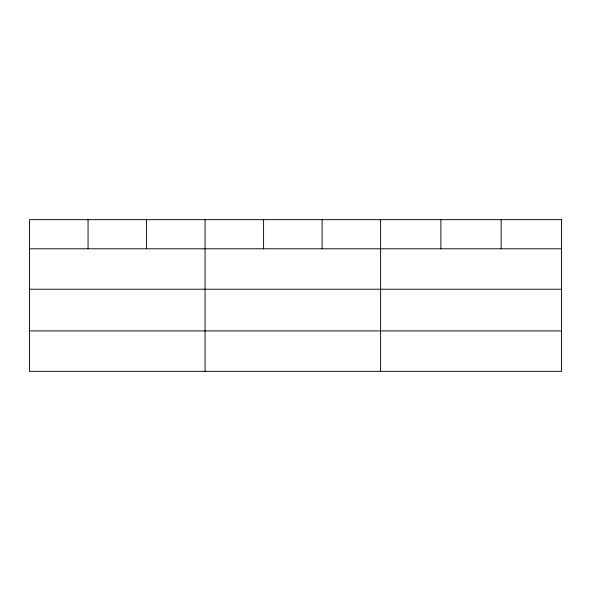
<?xml version="1.0" encoding="UTF-8"?>
<svg xmlns="http://www.w3.org/2000/svg" width="591" height="591" viewBox="0 0 591 591"><rect width="100%" height="100%" fill="white"/><g stroke="black" fill="none" stroke-linecap="round" stroke-linejoin="round"><path stroke-width="0.89" d="M29.55 248.789L561.45 248.789M29.55 289.228L561.45 289.228M29.55 330.901L561.45 330.901M501.168 219.66L501.168 248.789M440.886 219.66L440.886 248.789M380.604 219.66L380.604 371.34M322.095 219.66L322.095 248.789M263.586 219.66L263.586 248.789M205.077 219.66L205.077 371.34M146.568 219.66L146.568 248.789M88.059 219.66L88.059 248.789M561.45 219.66L29.55 219.66L29.55 371.34L561.45 371.34L561.45 219.66"/></g></svg>
